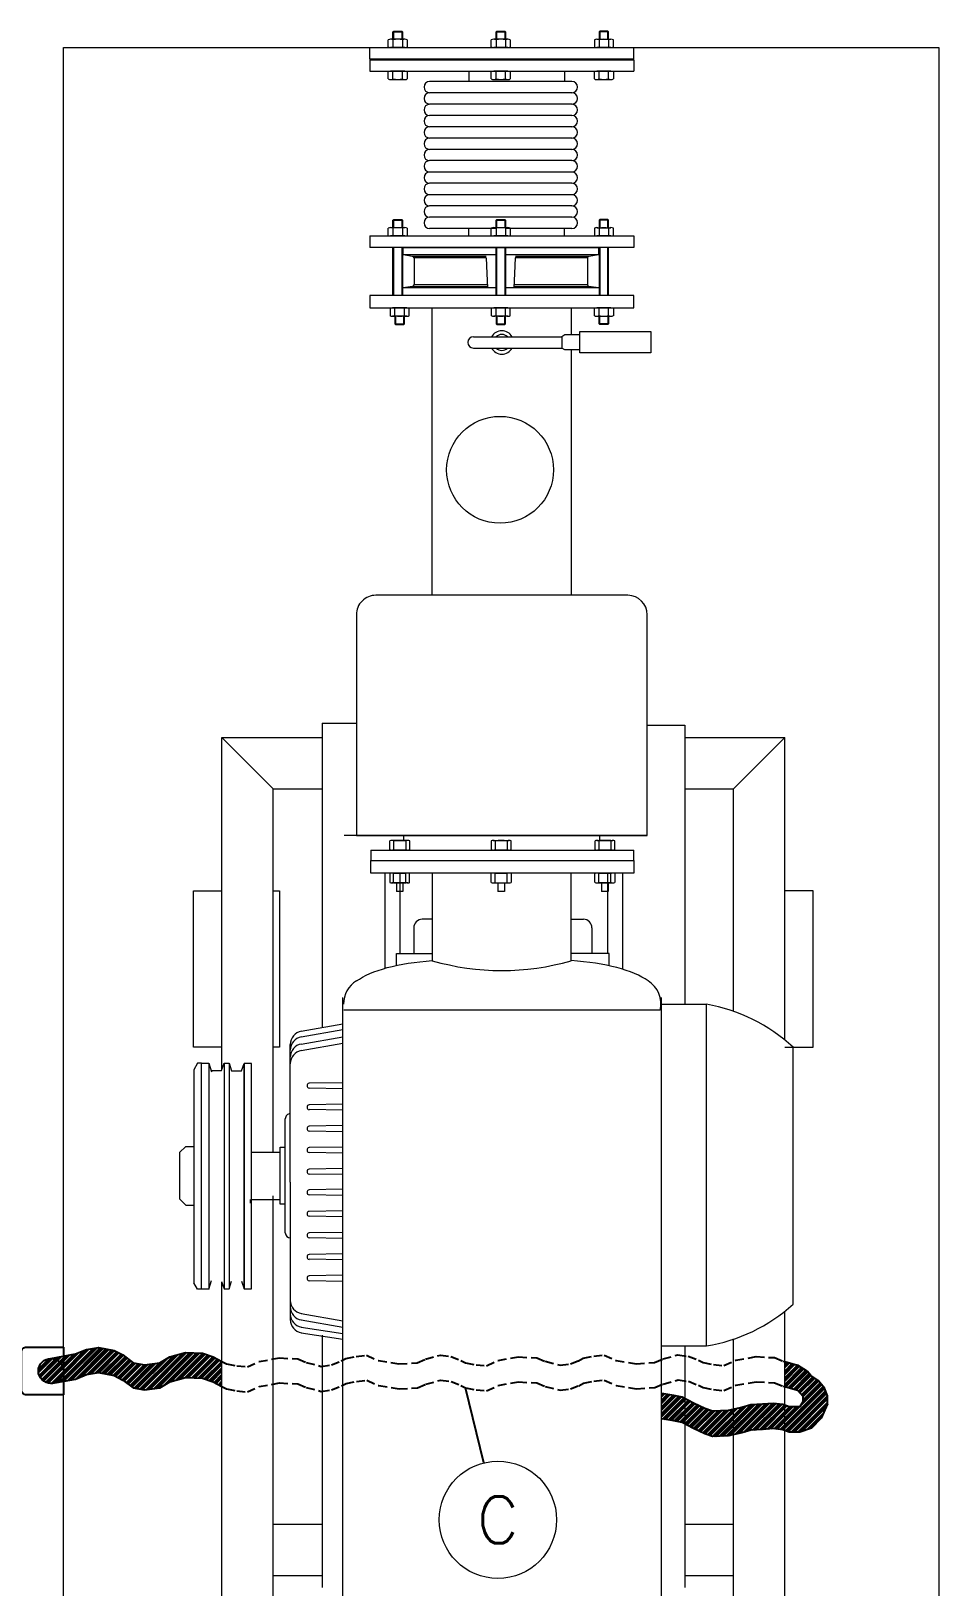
# Model space of a CAD drawing. Header units: millimetres. Extents: x 100 to 940, y 100 to 694.
# Drawn here: x 321.79 to 349.01, y 553.88 to 600.51 of the extents above; entities that cross this region are included whole.
import ezdxf
from ezdxf.enums import TextEntityAlignment as Align

# ---------------------------------------------------------------- set-up
doc = ezdxf.new("R2010")
doc.units = ezdxf.units.MM
doc.linetypes.add('DASHED', pattern=[0.75, 0.5, -0.25])
for name, color, linetype, lineweight in [('02', 2, 'Continuous', 9), ('Aço 1020', 6, 'Continuous', 9), ('M-EQUIP', 250, 'Continuous', 9), ('M-EQUIPAMENTOS', 1, 'Continuous', 9), ('SGC-Anotaçoes (Dados da Peça)', 5, 'Continuous', 0)]:
    doc.layers.add(name, color=color, linetype=linetype, lineweight=lineweight)
doc.styles.add('SGC_Anotaçoes_Dados_da_Peça', font='txt.shx')
pattern_1 = [(45, (-1208.10968, 297.56865), (-0.101027881, 0.101027881), []), (45, (-1208.076, 297.56865), (-0.101027881, 0.101027881), []), (45, (-1208.04232, 297.56865), (-0.101027881, 0.101027881), []), (45, (-1208.00865, 297.56865), (-0.101027881, 0.101027881), [])]

# ---------------------------------------------------------------- blocks, each defined once
blk = doc.blocks.new('SP52W')
at = {"layer": 'M-EQUIP', "color": 1}
for p, q in [((-136.2, -83.5), (-136.2, -942.5)), ((118.6, -88.8), (118.6, -942.5)), ((-136.2, -663.9), (-172, -663.9)), ((-172, -663.9), (-172, -936.9)), ((151.9, -674.4), (118.6, -669.3)), ((151.9, -678.9), (118.6, -673.8)), ((151.9, -684.7), (118.6, -678.8)), ((151.9, -689.8), (118.6, -683.9)), ((160.7, -794.9), (160.7, -684.9)), ((-241.3, -697.2), (-241.3, -902.7)), ((118.6, -715.5), (145.7, -716)), ((118.6, -720.4), (145.7, -720)), ((118.6, -732.7), (145.7, -733.2)), ((118.6, -737.6), (145.7, -737.1)), ((118.6, -749.9), (145.7, -750.3)), ((118.6, -754.7), (145.7, -754.3)), ((164.7, -754.3), (164.7, -845.5)), ((118.6, -767), (145.7, -767.5)), ((118.6, -771.9), (145.7, -771.4)), ((164.7, -777.1), (168.7, -777.1)), ((168.7, -777.1), (168.7, -822.7)), ((191.6, -780.9), (168.7, -780.9)), ((192.7, -780.9), (192.7, -777.9)), ((118.6, -784.2), (145.7, -784.6)), ((118.6, -789.1), (145.7, -788.6)), ((160.7, -794.9), (160.7, -904.9)), ((118.6, -800.8), (145.7, -801.3)), ((118.6, -805.7), (145.7, -805.2)), ((118.6, -818), (145.7, -818.4)), ((191.6, -818.9), (168.7, -818.9)), ((118.6, -822.9), (145.7, -822.4)), ((168.7, -822.7), (164.7, -822.7)), ((118.6, -835.1), (145.7, -835.6)), ((118.6, -840), (145.7, -839.6)), ((118.6, -852.3), (145.7, -852.8)), ((118.6, -857.2), (145.7, -856.7)), ((118.6, -869.4), (145.7, -869.9)), ((118.6, -874.3), (145.7, -873.9)), ((151.9, -900.1), (118.6, -905.9)), ((151.9, -905.2), (118.6, -911.1)), ((151.9, -911), (118.6, -916.9)), ((151.9, -915.5), (118.6, -921.4)), ((-135.1, -932.2), (118, -932.2)), ((-172, -936.9), (-135.6, -936.9)), ((-94.3, -967.7), (-94.3, -977.7)), ((75.7, -968), (75.7, -977.7)), ((-94.3, -977.7), (-63.9, -977.7)), ((-80.5, -998.1), (-80.5, -977.7)), ((-63.9, -971.9), (-63.9, -1041.8)), ((47.2, -1041.8), (47.2, -971.9)), ((75.7, -977.7), (47.2, -977.7)), ((62, -998.1), (62, -977.7)), ((-63.9, -1004.9), (-73.7, -1004.9)), ((47.2, -1004.9), (55.2, -1004.9)), ((-93.5, -1034.1), (-93.5, -1027.1)), ((-93.5, -1027.1), (-88.2, -1027.1)), ((-88.2, -1034.1), (-88.2, -1027.1)), ((-10.5, -1034.1), (-10.5, -1027.1)), ((-10.5, -1027.1), (-5.2, -1027.1)), ((-5.2, -1034.1), (-5.2, -1027.1)), ((70.6, -1034.1), (70.6, -1027.1)), ((70.6, -1027.1), (75.9, -1027.1)), ((75.9, -1034.1), (75.9, -1027.1)), ((-113.9, -1051.8), (-113.9, -1041.8)), ((-113.9, -1041.8), (47.2, -1041.8)), ((-98.8, -1041.5), (-98.8, -1034.4)), ((-98.8, -1041.5), (-98.8, -1034.4)), ((-84.5, -1034.1), (-97.3, -1034.1)), ((-84.5, -1034.1), (-97.3, -1034.1)), ((-95.7, -1034.1), (-86, -1034.1)), ((-95.7, -1034.4), (-95.7, -1041.5)), ((-95.7, -1034.4), (-95.7, -1041.5)), ((-86.2, -1041.8), (-95.5, -1041.8)), ((-95.5, -1041.8), (-86.2, -1041.8)), ((-95.5, -1041.8), (-86.2, -1041.8)), ((-86.2, -1041.8), (-95.5, -1041.8)), ((-86, -1034.4), (-86, -1041.5)), ((-86, -1034.4), (-86, -1041.5)), ((-82.9, -1034.4), (-82.9, -1041.5)), ((-82.9, -1034.4), (-82.9, -1041.5)), ((-15.8, -1041.5), (-15.8, -1034.4)), ((-15.8, -1041.5), (-15.8, -1034.4)), ((-1.5, -1034.1), (-14.3, -1034.1)), ((-1.5, -1034.1), (-14.3, -1034.1)), ((-12.7, -1034.4), (-12.7, -1041.5)), ((-12.7, -1034.4), (-12.7, -1041.5)), ((-3.2, -1041.8), (-12.5, -1041.8)), ((-12.5, -1041.8), (-3.3, -1041.8)), ((-12.5, -1041.8), (-3.3, -1041.8)), ((-3.2, -1041.8), (-12.5, -1041.8)), ((-3, -1034.4), (-3, -1041.5)), ((-3, -1034.4), (-3, -1041.5)), ((0.1, -1034.4), (0.1, -1041.5)), ((0.1, -1034.4), (0.1, -1041.5)), ((47.2, -1041.8), (96.2, -1041.8)), ((65.3, -1034.4), (65.3, -1041.5)), ((65.3, -1034.4), (65.3, -1041.5)), ((66.8, -1034.1), (79.6, -1034.1)), ((66.8, -1034.1), (79.6, -1034.1)), ((78.1, -1034.1), (68.3, -1034.1)), ((68.3, -1034.4), (68.3, -1041.5)), ((68.3, -1034.4), (68.3, -1041.5)), ((68.6, -1041.8), (77.8, -1041.8)), ((77.8, -1041.8), (68.6, -1041.8)), ((77.8, -1041.8), (68.6, -1041.8)), ((68.6, -1041.8), (77.8, -1041.8)), ((78.1, -1034.4), (78.1, -1041.5)), ((78.1, -1034.4), (78.1, -1041.5)), ((81.2, -1041.5), (81.2, -1034.4)), ((81.2, -1041.5), (81.2, -1034.4)), ((96.2, -1041.8), (96.2, -1046.8)), ((96.2, -1046.8), (96.2, -1051.8)), ((-98.8, -1060.6), (-98.8, -1067.6)), ((-98.8, -1060.6), (-98.8, -1067.6)), ((-84.5, -1068), (-97.3, -1068)), ((-84.5, -1068), (-97.3, -1068)), ((-95.7, -1067.6), (-95.7, -1060.6)), ((-95.7, -1067.6), (-95.7, -1060.6)), ((-95.7, -1068), (-86, -1068)), ((-86.2, -1060.2), (-95.5, -1060.2)), ((-95.5, -1060.2), (-86.2, -1060.2)), ((-95.5, -1060.2), (-86.2, -1060.2)), ((-86.2, -1060.2), (-95.5, -1060.2)), ((-86, -1067.6), (-86, -1060.6)), ((-86, -1067.6), (-86, -1060.6)), ((-82.9, -1067.6), (-82.9, -1060.6)), ((-82.9, -1067.6), (-82.9, -1060.6)), ((-15.8, -1060.6), (-15.8, -1067.6)), ((-15.8, -1060.6), (-15.8, -1067.6)), ((-1.5, -1068), (-14.3, -1068)), ((-1.5, -1068), (-14.3, -1068)), ((-12.7, -1067.6), (-12.7, -1060.6)), ((-12.7, -1067.6), (-12.7, -1060.6)), ((-3.2, -1060.2), (-12.5, -1060.2)), ((-12.5, -1060.2), (-3.3, -1060.2)), ((-12.5, -1060.2), (-3.3, -1060.2)), ((-3.2, -1060.2), (-12.5, -1060.2)), ((-3, -1067.6), (-3, -1060.6)), ((-3, -1067.6), (-3, -1060.6)), ((0.1, -1067.6), (0.1, -1060.6)), ((0.1, -1067.6), (0.1, -1060.6)), ((65.3, -1067.6), (65.3, -1060.6)), ((65.3, -1067.6), (65.3, -1060.6)), ((66.8, -1068), (79.6, -1068)), ((66.8, -1068), (79.6, -1068)), ((68.3, -1067.6), (68.3, -1060.6)), ((68.3, -1067.6), (68.3, -1060.6)), ((78.1, -1068), (68.3, -1068)), ((68.6, -1060.2), (77.8, -1060.2)), ((77.8, -1060.2), (68.6, -1060.2)), ((77.8, -1060.2), (68.6, -1060.2)), ((68.6, -1060.2), (77.8, -1060.2)), ((78.1, -1067.6), (78.1, -1060.6)), ((78.1, -1067.6), (78.1, -1060.6)), ((81.2, -1060.6), (81.2, -1067.6)), ((81.2, -1060.6), (81.2, -1067.6)), ((47.2, -1263.9), (47.2, -1493.6)), ((-64.5, -1629.3), (49.3, -1629.3)), ((-64.5, -1638.4), (49.3, -1638.4)), ((-64.5, -1647.4), (49.3, -1647.4)), ((-64.5, -1656.4), (49.3, -1656.4)), ((-64.5, -1665.5), (49.3, -1665.5)), ((-97.6, -1682.3), (-97.6, -1676.6)), ((-97.6, -1682.3), (-97.6, -1676.6)), ((-84.3, -1676.1), (-95.7, -1676.1)), ((-84.3, -1676.1), (-95.7, -1676.1)), ((-93.8, -1676.6), (-93.8, -1682.3)), ((-93.8, -1676.6), (-93.8, -1682.3)), ((-86.2, -1676.6), (-86.2, -1682.3)), ((-86.2, -1676.6), (-86.2, -1682.3)), ((-82.4, -1676.6), (-82.4, -1682.3)), ((-82.4, -1676.6), (-82.4, -1682.3)), ((-64.5, -1674.6), (49.3, -1674.6)), ((-58.5, -1682.7), (-58.5, -1674.6)), ((-15.2, -1682.3), (-15.2, -1676.6)), ((-15.2, -1682.3), (-15.2, -1676.6)), ((-1.9, -1676.1), (-13.3, -1676.1)), ((-1.9, -1676.1), (-13.3, -1676.1)), ((-11.4, -1676.6), (-11.4, -1682.3)), ((-11.4, -1676.6), (-11.4, -1682.3)), ((-3.8, -1676.6), (-3.8, -1682.3)), ((-3.8, -1676.6), (-3.8, -1682.3)), ((0, -1676.6), (0, -1682.3)), ((0, -1676.6), (0, -1682.3)), ((17.9, -1682.7), (17.9, -1674.6)), ((67.2, -1682.3), (67.2, -1676.6)), ((67.2, -1682.3), (67.2, -1676.6)), ((80.5, -1676.1), (69.1, -1676.1)), ((80.5, -1676.1), (69.1, -1676.1)), ((71, -1676.6), (71, -1682.3)), ((71, -1676.6), (71, -1682.3)), ((78.6, -1676.6), (78.6, -1682.3)), ((78.6, -1676.6), (78.6, -1682.3)), ((82.4, -1676.6), (82.4, -1682.3)), ((82.4, -1676.6), (82.4, -1682.3)), ((97.2, -1682.7), (-114, -1682.7)), ((-114, -1691.9), (-114, -1682.7)), ((-84.3, -1682.7), (-95.7, -1682.7)), ((-95.7, -1682.7), (-84.3, -1682.7)), ((-95.7, -1682.7), (-84.3, -1682.7)), ((-84.3, -1682.7), (-95.7, -1682.7)), ((-1.9, -1682.7), (-13.3, -1682.7)), ((-13.3, -1682.7), (-1.9, -1682.7)), ((-13.3, -1682.7), (-1.9, -1682.7)), ((-1.9, -1682.7), (-13.3, -1682.7)), ((80.5, -1682.7), (69.1, -1682.7)), ((69.1, -1682.7), (80.5, -1682.7)), ((69.1, -1682.7), (80.5, -1682.7)), ((80.5, -1682.7), (69.1, -1682.7)), ((97.2, -1691.9), (97.2, -1682.7)), ((97.2, -1691.9), (-114, -1691.9)), ((-97.6, -1702.2), (-97.6, -1707.9)), ((-97.6, -1702.2), (-97.6, -1707.9)), ((-84.3, -1701.7), (-95.7, -1701.7)), ((-95.7, -1701.7), (-84.3, -1701.7)), ((-95.7, -1701.7), (-84.3, -1701.7)), ((-84.3, -1701.7), (-95.7, -1701.7)), ((-93.8, -1707.9), (-93.8, -1702.2)), ((-93.8, -1707.9), (-93.8, -1702.2)), ((-86.2, -1707.9), (-86.2, -1702.2)), ((-86.2, -1707.9), (-86.2, -1702.2)), ((-82.4, -1707.9), (-82.4, -1702.2)), ((-82.4, -1707.9), (-82.4, -1702.2)), ((-15.2, -1707.9), (-15.2, -1702.2)), ((-15.2, -1707.9), (-15.2, -1702.2)), ((-13.3, -1701.7), (-1.9, -1701.7)), ((-1.9, -1701.7), (-13.3, -1701.7)), ((-1.9, -1701.7), (-13.3, -1701.7)), ((-13.3, -1701.7), (-1.9, -1701.7)), ((-11.4, -1707.9), (-11.4, -1702.2)), ((-11.4, -1707.9), (-11.4, -1702.2)), ((-3.8, -1707.9), (-3.8, -1702.2)), ((-3.8, -1707.9), (-3.8, -1702.2)), ((0, -1702.2), (0, -1707.9)), ((0, -1702.2), (0, -1707.9)), ((67.2, -1707.9), (67.2, -1702.2)), ((67.2, -1707.9), (67.2, -1702.2)), ((69.1, -1701.7), (80.5, -1701.7)), ((80.5, -1701.7), (69.1, -1701.7)), ((80.5, -1701.7), (69.1, -1701.7)), ((69.1, -1701.7), (80.5, -1701.7)), ((71, -1707.9), (71, -1702.2)), ((71, -1707.9), (71, -1702.2)), ((78.6, -1707.9), (78.6, -1702.2)), ((78.6, -1707.9), (78.6, -1702.2)), ((82.4, -1702.2), (82.4, -1707.9)), ((82.4, -1702.2), (82.4, -1707.9)), ((-84.3, -1708.3), (-95.7, -1708.3)), ((-84.3, -1708.3), (-95.7, -1708.3)), ((-93.8, -1708.3), (-93.8, -1714.3)), ((-93.8, -1708.3), (-93.8, -1714.3)), ((-93.8, -1714.3), (-93.2, -1714.9)), ((-93.8, -1714.3), (-93.2, -1714.9)), ((-93.8, -1714.3), (-86.2, -1714.3)), ((-93.8, -1714.3), (-86.2, -1714.3)), ((-93.2, -1708.3), (-93.2, -1714.9)), ((-93.2, -1708.3), (-93.2, -1714.9)), ((-93.2, -1714.9), (-86.8, -1714.9)), ((-93.2, -1714.9), (-86.8, -1714.9)), ((-86.8, -1714.9), (-86.8, -1708.3)), ((-86.8, -1714.9), (-86.8, -1708.3)), ((-86.8, -1714.9), (-86.2, -1714.3)), ((-86.8, -1714.9), (-86.2, -1714.3)), ((-86.2, -1714.3), (-86.2, -1708.3)), ((-86.2, -1714.3), (-86.2, -1708.3)), ((-13.3, -1708.3), (-1.9, -1708.3)), ((-13.3, -1708.3), (-1.9, -1708.3)), ((-11.4, -1714.3), (-11.4, -1708.3)), ((-11.4, -1714.3), (-11.4, -1708.3)), ((-10.8, -1714.9), (-11.4, -1714.3)), ((-10.8, -1714.9), (-11.4, -1714.3)), ((-3.8, -1714.3), (-11.4, -1714.3)), ((-3.8, -1714.3), (-11.4, -1714.3)), ((-10.8, -1714.9), (-10.8, -1708.3)), ((-10.8, -1714.9), (-10.8, -1708.3)), ((-4.4, -1714.9), (-10.8, -1714.9)), ((-4.4, -1714.9), (-10.8, -1714.9)), ((-4.4, -1708.3), (-4.4, -1714.9)), ((-4.4, -1708.3), (-4.4, -1714.9)), ((-3.8, -1714.3), (-4.4, -1714.9)), ((-3.8, -1714.3), (-4.4, -1714.9)), ((-3.8, -1708.3), (-3.8, -1714.3)), ((-3.8, -1708.3), (-3.8, -1714.3)), ((69.1, -1708.3), (80.5, -1708.3)), ((69.1, -1708.3), (80.5, -1708.3)), ((71, -1714.3), (71, -1708.3)), ((71, -1714.3), (71, -1708.3)), ((71.6, -1714.9), (71, -1714.3)), ((71.6, -1714.9), (71, -1714.3)), ((78.6, -1714.3), (71, -1714.3)), ((78.6, -1714.3), (71, -1714.3)), ((71.6, -1714.9), (71.6, -1708.3)), ((71.6, -1714.9), (71.6, -1708.3)), ((78, -1714.9), (71.6, -1714.9)), ((78, -1714.9), (71.6, -1714.9)), ((78, -1708.3), (78, -1714.9)), ((78, -1708.3), (78, -1714.9)), ((78.6, -1714.3), (78, -1714.9)), ((78.6, -1714.3), (78, -1714.9)), ((78.6, -1708.3), (78.6, -1714.3)), ((78.6, -1708.3), (78.6, -1714.3))]:
    blk.add_line(p, q, dxfattribs=at)
at = {"layer": 'M-EQUIP', "color": 1, "linetype": 'Continuous'}
for p, q in [((-234.7, -226.6), (-234.7, -691.5)), ((-193.7, -226.6), (-193.7, -669.6)), ((215.4, -262.6), (215.4, -714.7)), ((174.4, -280.1), (174.4, -783.8)), ((-154.8, -663.9), (-154.8, -470.7)), ((135.2, -672.5), (135.2, -470.7)), ((-193.7, -480.2), (-154.8, -480.2)), ((135.2, -480.2), (174.4, -480.2)), ((-193.7, -521.2), (-154.8, -521.2)), ((135.2, -521.2), (174.4, -521.2)), ((197.7, -709.6), (191.6, -709.6)), ((191.6, -709.6), (191.6, -889.6)), ((197.7, -709.6), (197.7, -889.6)), ((197.7, -889.6), (197.7, -709.6)), ((199.7, -715.6), (197.7, -709.6)), ((209.7, -709.6), (207.8, -715.8)), ((209.7, -889.9), (209.7, -709.6)), ((213.6, -709.6), (209.7, -709.6)), ((213.6, -889.9), (213.6, -709.6)), ((215.6, -715.4), (213.6, -709.6)), ((225.8, -709.2), (223.7, -716.1)), ((231.8, -709.2), (234.9, -709.2)), ((234.9, -709.2), (237.9, -714.4)), ((237.9, -884.7), (237.9, -714.4)), ((191.6, -769.1), (191.6, -831.6)), ((244.3, -776.5), (237.9, -776.5)), ((249.3, -781.5), (244.3, -776.5)), ((249.3, -818.4), (249.3, -781.5)), ((174.4, -818.9), (174.4, -1109.2)), ((244.3, -823.4), (249.3, -818.4)), ((244.3, -823.4), (237.9, -823.4)), ((191.6, -889.6), (197.7, -889.6)), ((199.7, -883.7), (197.7, -889.6)), ((207.8, -883.7), (199.7, -883.7)), ((209.7, -889.9), (207.8, -883.7)), ((213.6, -889.9), (209.7, -889.9)), ((215.6, -884), (213.6, -889.9)), ((215.4, -884.7), (215.4, -1150.2)), ((223.7, -884), (215.6, -884)), ((225.8, -889.9), (223.7, -883.1)), ((231.8, -889.9), (234.9, -889.9)), ((234.9, -889.9), (237.9, -884.7)), ((-234.7, -908.4), (-234.7, -1150.2)), ((135.2, -1161.8), (135.2, -918.4)), ((-193.7, -931.3), (-193.7, -1109.2)), ((-154.8, -1160), (-154.8, -936.9)), ((-104.8, -1041.8), (-104.8, -965)), ((85.2, -1041.8), (85.2, -965.7)), ((-92.8, -1041.8), (-92.8, -977.7)), ((73.2, -1041.8), (73.2, -977.7)), ((-193.7, -1109.2), (-234.7, -1150.2)), ((-154.8, -1109.2), (-193.7, -1109.2)), ((174.4, -1109.2), (135.2, -1109.2)), ((174.4, -1109.2), (215.4, -1150.2)), ((-154.8, -1150.2), (-234.7, -1150.2)), ((215.4, -1150.2), (135.2, -1150.2)), ((-124.7, -1160), (-154.8, -1160)), ((135.2, -1161.8), (107.9, -1161.8)), ((-63.9, -1460), (-63.9, -1263.9)), ((-63.9, -1493.6), (-63.9, -1472)), ((-93.8, -1521), (-93.8, -1541.9)), ((-93.2, -1521), (-93.2, -1541.9)), ((-86.8, -1541.9), (-86.8, -1521)), ((-86.2, -1541.9), (-86.2, -1521)), ((-76.9, -1533.5), (-76.9, -1521)), ((-18.8, -1521), (-19.3, -1533.6)), ((-11.4, -1541.9), (-11.4, -1521)), ((-10.8, -1541.9), (-10.8, -1521)), ((-4.4, -1521), (-4.4, -1541.9)), ((-3.8, -1521), (-3.8, -1541.9)), ((4.1, -1533.6), (3.6, -1521)), ((61.8, -1533.5), (61.8, -1521)), ((71, -1541.9), (71, -1521)), ((71.6, -1541.9), (71.6, -1521)), ((78, -1521), (78, -1541.9)), ((78.6, -1521), (78.6, -1541.9)), ((-114, -1541.9), (97.2, -1541.9)), ((-114, -1551.1), (-114, -1541.9)), ((-85.6, -1535.9), (-78, -1534.7)), ((-85.6, -1535.9), (-11.4, -1535.9)), ((-78, -1534.7), (-19.3, -1534.7)), ((-76.9, -1533.5), (-19.2, -1533.5)), ((-3.8, -1535.9), (70.4, -1535.9)), ((4.1, -1533.5), (61.8, -1533.5)), ((4.1, -1534.7), (62.9, -1534.7)), ((62.9, -1534.7), (70.4, -1535.9)), ((97.2, -1551.1), (97.2, -1541.9)), ((97.2, -1551.1), (-114, -1551.1)), ((-97.6, -1551.6), (-97.6, -1557.3)), ((-97.6, -1551.6), (-97.6, -1557.3)), ((-84.3, -1551.1), (-95.7, -1551.1)), ((-95.7, -1551.1), (-84.3, -1551.1)), ((-95.7, -1551.1), (-84.3, -1551.1)), ((-84.3, -1551.1), (-95.7, -1551.1)), ((-93.8, -1557.3), (-93.8, -1551.6)), ((-93.8, -1557.3), (-93.8, -1551.6)), ((-86.2, -1557.3), (-86.2, -1551.6)), ((-86.2, -1557.3), (-86.2, -1551.6)), ((-82.4, -1557.3), (-82.4, -1551.6)), ((-82.4, -1557.3), (-82.4, -1551.6)), ((-58.5, -1551.1), (-58.5, -1557.1)), ((17.3, -1551.1), (-57.9, -1551.1)), ((-15.2, -1557.3), (-15.2, -1551.6)), ((-15.2, -1557.3), (-15.2, -1551.6)), ((-13.3, -1551.1), (-1.9, -1551.1)), ((-1.9, -1551.1), (-13.3, -1551.1)), ((-1.9, -1551.1), (-13.3, -1551.1)), ((-13.3, -1551.1), (-1.9, -1551.1)), ((-11.4, -1557.3), (-11.4, -1551.6)), ((-11.4, -1557.3), (-11.4, -1551.6)), ((-3.8, -1557.3), (-3.8, -1551.6)), ((-3.8, -1557.3), (-3.8, -1551.6)), ((0, -1551.6), (0, -1557.3)), ((0, -1551.6), (0, -1557.3)), ((17.9, -1551.1), (17.9, -1557.1)), ((67.2, -1557.3), (67.2, -1551.6)), ((67.2, -1557.3), (67.2, -1551.6)), ((69.1, -1551.1), (80.5, -1551.1)), ((80.5, -1551.1), (69.1, -1551.1)), ((80.5, -1551.1), (69.1, -1551.1)), ((69.1, -1551.1), (80.5, -1551.1)), ((71, -1557.3), (71, -1551.6)), ((71, -1557.3), (71, -1551.6)), ((78.6, -1557.3), (78.6, -1551.6)), ((78.6, -1557.3), (78.6, -1551.6)), ((82.4, -1551.6), (82.4, -1557.3)), ((82.4, -1551.6), (82.4, -1557.3)), ((-84.3, -1557.7), (-95.7, -1557.7)), ((-84.3, -1557.7), (-95.7, -1557.7)), ((-93.8, -1557.7), (-93.8, -1563.7)), ((-93.8, -1557.7), (-93.8, -1563.7)), ((-93.8, -1563.7), (-93.2, -1564.3)), ((-93.8, -1563.7), (-93.2, -1564.3)), ((-93.8, -1563.7), (-86.2, -1563.7)), ((-93.8, -1563.7), (-86.2, -1563.7)), ((-93.2, -1557.7), (-93.2, -1564.3)), ((-93.2, -1557.7), (-93.2, -1564.3)), ((-93.2, -1564.3), (-86.8, -1564.3)), ((-93.2, -1564.3), (-86.8, -1564.3)), ((-86.8, -1564.3), (-86.8, -1557.7)), ((-86.8, -1564.3), (-86.8, -1557.7)), ((-86.8, -1564.3), (-86.2, -1563.7)), ((-86.8, -1564.3), (-86.2, -1563.7)), ((-86.2, -1563.7), (-86.2, -1557.7)), ((-86.2, -1563.7), (-86.2, -1557.7)), ((-64.5, -1557.1), (-11.4, -1557.1)), ((-13.3, -1557.7), (-1.9, -1557.7)), ((-13.3, -1557.7), (-1.9, -1557.7)), ((-3.8, -1557.1), (49.3, -1557.1)), ((69.1, -1557.7), (80.5, -1557.7)), ((69.1, -1557.7), (80.5, -1557.7)), ((71, -1563.7), (71, -1557.7)), ((71, -1563.7), (71, -1557.7)), ((71.6, -1564.3), (71, -1563.7)), ((71.6, -1564.3), (71, -1563.7)), ((78.6, -1563.7), (71, -1563.7)), ((78.6, -1563.7), (71, -1563.7)), ((71.6, -1564.3), (71.6, -1557.7)), ((71.6, -1564.3), (71.6, -1557.7)), ((78, -1564.3), (71.6, -1564.3)), ((78, -1564.3), (71.6, -1564.3)), ((78, -1557.7), (78, -1564.3)), ((78, -1557.7), (78, -1564.3)), ((78.6, -1563.7), (78, -1564.3)), ((78.6, -1563.7), (78, -1564.3)), ((78.6, -1557.7), (78.6, -1563.7)), ((78.6, -1557.7), (78.6, -1563.7))]:
    blk.add_line(p, q, dxfattribs=at)
at = {"layer": 'M-EQUIP', "color": 1, "ltscale": 500}
for p, q in [((96.2, -1051.8), (-113.9, -1051.8)), ((96.2, -1051.8), (-113.9, -1051.8)), ((-113.9, -1051.8), (-113.9, -1060.2)), ((96.2, -1056.8), (96.2, -1051.8)), ((96.2, -1060.2), (96.2, -1056.8)), ((96.2, -1060.2), (-113.9, -1060.2)), ((-86.6, -1071.3), (-86.6, -1067.7)), ((69.9, -1068), (69.9, -1071.9)), ((107.9, -1071.9), (-124.7, -1071.9)), ((-124.7, -1071.9), (-124.7, -1248.3)), ((-124.7, -1071.9), (117.7, -1071.9)), ((107.9, -1248.3), (107.9, -1071.9)), ((-109.1, -1263.9), (92.3, -1263.9))]:
    blk.add_line(p, q, dxfattribs=at)
at = {"layer": 'M-EQUIP', "color": 1, "linetype": 'Continuous', "ltscale": 0.025}
for p, q in [((-70.8, -1457.6), (-70.8, -1471)), ((-70.8, -1460), (-58.9, -1460)), ((-58.9, -1460), (-56.5, -1461.5)), ((-56.5, -1470.4), (-56.5, -1461.5)), ((14.3, -1461.5), (-56.5, -1461.5)), ((-70.8, -1472), (-58.9, -1472)), ((-58.9, -1472), (-56.5, -1470.4)), ((14.3, -1470.4), (-56.5, -1470.4)), ((-97.6, -1493.1), (-97.6, -1487.4)), ((-97.6, -1493.1), (-97.6, -1487.4)), ((-84.3, -1487), (-95.7, -1487)), ((-84.3, -1487), (-95.7, -1487)), ((-93.8, -1481), (-93.2, -1480.4)), ((-93.8, -1481), (-93.2, -1480.4)), ((-93.8, -1487), (-93.8, -1481)), ((-93.8, -1487), (-93.8, -1481)), ((-93.8, -1481), (-86.2, -1481)), ((-93.8, -1481), (-86.2, -1481)), ((-93.8, -1487.4), (-93.8, -1493.1)), ((-93.8, -1487.4), (-93.8, -1493.1)), ((-93.2, -1487), (-93.2, -1480.4)), ((-93.2, -1487), (-93.2, -1480.4)), ((-93.2, -1480.4), (-86.8, -1480.4)), ((-93.2, -1480.4), (-86.8, -1480.4)), ((-86.8, -1480.4), (-86.2, -1481)), ((-86.8, -1480.4), (-86.2, -1481)), ((-86.8, -1480.4), (-86.8, -1487)), ((-86.8, -1480.4), (-86.8, -1487)), ((-86.2, -1481), (-86.2, -1487)), ((-86.2, -1481), (-86.2, -1487)), ((-86.2, -1487.4), (-86.2, -1493.1)), ((-86.2, -1487.4), (-86.2, -1493.1)), ((-82.4, -1487.4), (-82.4, -1493.1)), ((-82.4, -1487.4), (-82.4, -1493.1)), ((-15.2, -1487.4), (-15.2, -1493.1)), ((-15.2, -1487.4), (-15.2, -1493.1)), ((-13.3, -1487), (-1.9, -1487)), ((-13.3, -1487), (-1.9, -1487)), ((-10.8, -1480.4), (-11.4, -1481)), ((-10.8, -1480.4), (-11.4, -1481)), ((-11.4, -1481), (-11.4, -1487)), ((-11.4, -1481), (-11.4, -1487)), ((-3.8, -1481), (-11.4, -1481)), ((-3.8, -1481), (-11.4, -1481)), ((-11.4, -1487.4), (-11.4, -1493.1)), ((-11.4, -1487.4), (-11.4, -1493.1)), ((-10.8, -1480.4), (-10.8, -1487)), ((-10.8, -1480.4), (-10.8, -1487)), ((-4.4, -1480.4), (-10.8, -1480.4)), ((-4.4, -1480.4), (-10.8, -1480.4)), ((-3.8, -1481), (-4.4, -1480.4)), ((-4.4, -1487), (-4.4, -1480.4)), ((-3.8, -1481), (-4.4, -1480.4)), ((-4.4, -1487), (-4.4, -1480.4)), ((-3.8, -1487), (-3.8, -1481)), ((-3.8, -1487), (-3.8, -1481)), ((-3.8, -1487.4), (-3.8, -1493.1)), ((-3.8, -1487.4), (-3.8, -1493.1)), ((0, -1493.1), (0, -1487.4)), ((0, -1493.1), (0, -1487.4)), ((65.6, -1487.4), (65.6, -1493.1)), ((65.6, -1487.4), (65.6, -1493.1)), ((67.5, -1487), (79, -1487)), ((67.5, -1487), (79, -1487)), ((70, -1480.4), (69.4, -1481)), ((70, -1480.4), (69.4, -1481)), ((69.4, -1481), (69.4, -1487)), ((69.4, -1481), (69.4, -1487)), ((77.1, -1481), (69.4, -1481)), ((77.1, -1481), (69.4, -1481)), ((69.4, -1487.4), (69.4, -1493.1)), ((69.4, -1487.4), (69.4, -1493.1)), ((70, -1480.4), (70, -1487)), ((70, -1480.4), (70, -1487)), ((76.5, -1480.4), (70, -1480.4)), ((76.5, -1480.4), (70, -1480.4)), ((77.1, -1481), (76.5, -1480.4)), ((77.1, -1481), (76.5, -1480.4)), ((76.5, -1487), (76.5, -1480.4)), ((76.5, -1487), (76.5, -1480.4)), ((77.1, -1487), (77.1, -1481)), ((77.1, -1487), (77.1, -1481)), ((77.1, -1487.4), (77.1, -1493.1)), ((77.1, -1487.4), (77.1, -1493.1)), ((80.9, -1493.1), (80.9, -1487.4)), ((80.9, -1493.1), (80.9, -1487.4)), ((47.2, -1493.6), (-113.9, -1493.6)), ((-113.9, -1493.6), (-113.9, -1500.6)), ((-113.9, -1500.6), (-113.9, -1503.6)), ((-113.9, -1503.6), (47.2, -1503.6)), ((-84.3, -1493.6), (-95.7, -1493.6)), ((-95.7, -1493.6), (-84.3, -1493.6)), ((-95.7, -1493.6), (-84.3, -1493.6)), ((-84.3, -1493.6), (-95.7, -1493.6)), ((-93.8, -1503.6), (-93.8, -1521)), ((-93.2, -1503.6), (-93.2, -1521)), ((-86.8, -1521), (-86.8, -1503.6)), ((-86.2, -1521), (-86.2, -1503.6)), ((-13.3, -1493.6), (-1.9, -1493.6)), ((-1.9, -1493.6), (-13.3, -1493.6)), ((-1.9, -1493.6), (-13.3, -1493.6)), ((-13.3, -1493.6), (-1.9, -1493.6)), ((-11.4, -1521), (-11.4, -1503.6)), ((-10.8, -1521), (-10.8, -1503.6)), ((-4.4, -1503.6), (-4.4, -1521)), ((-3.8, -1503.6), (-3.8, -1521)), ((97.2, -1493.6), (47.2, -1493.6)), ((47.2, -1503.6), (97.2, -1503.6)), ((67.5, -1493.6), (79, -1493.6)), ((78.9, -1493.6), (67.5, -1493.6)), ((78.9, -1493.6), (67.5, -1493.6)), ((67.5, -1493.6), (79, -1493.6)), ((71, -1521), (71, -1503.6)), ((71.6, -1521), (71.6, -1503.6)), ((78, -1503.6), (78, -1521)), ((78.6, -1503.6), (78.6, -1521)), ((97.2, -1503.6), (97.2, -1493.6)), ((-85.6, -1509.6), (-78, -1510.7)), ((-85.6, -1509.6), (-11.4, -1509.6)), ((-18.3, -1510.7), (-78, -1510.7)), ((-76.9, -1521), (-76.9, -1512)), ((-76.9, -1512), (-18.4, -1512)), ((-18.3, -1509.6), (-18.8, -1521)), ((-3.8, -1509.6), (70.4, -1509.6)), ((3.6, -1521), (3.1, -1509.6)), ((62.9, -1510.7), (3.2, -1510.7)), ((3.2, -1512), (61.8, -1512)), ((61.8, -1521), (61.8, -1512)), ((62.9, -1510.7), (70.4, -1509.6))]:
    blk.add_line(p, q, dxfattribs=at)
at = {"layer": 'M-EQUIP', "color": 1, "linetype": 'Continuous', "ltscale": 0.03}
for p, q in [((-64.5, -1566.1), (49.3, -1566.1)), ((-11.4, -1563.7), (-11.4, -1557.7)), ((-11.4, -1563.7), (-11.4, -1557.7)), ((-10.8, -1564.3), (-11.4, -1563.7)), ((-10.8, -1564.3), (-11.4, -1563.7)), ((-3.8, -1563.7), (-11.4, -1563.7)), ((-3.8, -1563.7), (-11.4, -1563.7)), ((-10.8, -1564.3), (-10.8, -1557.7)), ((-10.8, -1564.3), (-10.8, -1557.7)), ((-4.4, -1564.3), (-10.8, -1564.3)), ((-4.4, -1564.3), (-10.8, -1564.3)), ((-4.4, -1557.7), (-4.4, -1564.3)), ((-4.4, -1557.7), (-4.4, -1564.3)), ((-3.8, -1563.7), (-4.4, -1564.3)), ((-3.8, -1563.7), (-4.4, -1564.3)), ((-3.8, -1557.7), (-3.8, -1563.7)), ((-3.8, -1557.7), (-3.8, -1563.7)), ((-64.5, -1575.1), (49.3, -1575.1)), ((-64.5, -1584.1), (49.3, -1584.1)), ((-64.5, -1593.2), (49.3, -1593.2)), ((-64.5, -1602.2), (49.3, -1602.2)), ((-64.5, -1611.3), (49.3, -1611.3)), ((-64.5, -1620.3), (49.3, -1620.3))]:
    blk.add_line(p, q, dxfattribs=at)
at = {"layer": 'M-EQUIP', "color": 1, "linetype": 'Continuous'}
blk.add_lwpolyline([(225.8, -889.9), (225.8, -709.2), (231.8, -709.2), (231.8, -889.9)], close=True, dxfattribs=at)
for points in [[(-234.7, -902.7), (-257.3, -902.7), (-257.3, -1027.7), (-234.7, -1027.7)], [(174.4, -1027.7), (169.4, -1027.7), (169.4, -902.7), (174.4, -902.7)], [(215.4, -902.7), (238, -902.7), (238, -1027.7), (215.4, -1027.7)], [(70.4, -1535.9), (70.4, -1541.9), (-85.6, -1541.9), (-85.6, -1535.9)]]:
    blk.add_lwpolyline(points, dxfattribs=at)
at = {"layer": 'M-EQUIP', "color": 1, "linetype": 'Continuous', "ltscale": 0.025}
blk.add_lwpolyline([(-70.8, -1471), (-70.8, -1474.8), (-127.6, -1474.8), (-127.6, -1457.6), (-70.8, -1457.6)], dxfattribs=at)
at = {"layer": 'M-EQUIP', "color": 1}
blk.add_circle((-7, -1364.2), 42.7, dxfattribs=at)
for centre, radius, start, end in [((-150.4, -797.7), 135.5, 99.1526, 132.1106), ((150, -684.9), 10.7, 0, 80), ((150, -689.4), 10.7, 0, 80), ((150, -695.2), 10.7, 0, 80), ((150, -700.3), 10.7, 0, 80), ((145.3, -718), 2.02, 281.3649, 78.6351), ((145.3, -735.1), 2.02, 281.3649, 78.6351), ((145.3, -752.3), 2.02, 281.3649, 78.6351), ((160.7, -754.3), 4, 0, 90), ((145.3, -769.5), 2.02, 281.3649, 78.6351), ((145.3, -786.6), 2.02, 281.3649, 78.6351), ((145.3, -803.3), 2.02, 281.3649, 78.6351), ((145.3, -820.4), 2.02, 281.3649, 78.6351), ((145.3, -837.6), 2.02, 281.3649, 78.6351), ((160.7, -845.5), 4, 270, 0), ((145.3, -854.7), 2.02, 281.3649, 78.6351), ((145.3, -871.9), 2.02, 281.3649, 78.6351), ((150, -889.5), 10.7, 280, 0), ((150, -894.7), 10.7, 280, 0), ((-148.4, -802), 137, 227.3132, 260.0871), ((150, -900.4), 10.7, 280, 0), ((150, -904.9), 10.7, 280, 0), ((-8.3, -1165.6), 201.6, 74.0015, 105.9985), ((-73.7, -998.1), 6.8, 180, 270), ((55.2, -998.1), 6.8, 270, 0), ((-97.3, -1037.4), 3.37, 62.7204, 117.2796), ((-97.3, -1037.4), 3.37, 62.7204, 117.2796), ((-97.3, -1038.5), 3.37, 242.7204, 297.2796), ((-97.3, -1038.5), 3.37, 242.7204, 297.2796), ((-90.9, -1065.8), 31.8, 81.1887, 98.8113), ((-90.9, -1065.8), 31.8, 81.1887, 98.8113), ((-90.9, -1010.1), 31.8, 261.1887, 278.8113), ((-90.9, -1010.1), 31.8, 261.1887, 278.8113), ((-84.5, -1037.4), 3.37, 62.7204, 117.2796), ((-84.5, -1037.4), 3.37, 62.7204, 117.2796), ((-84.5, -1038.5), 3.37, 242.7204, 297.2796), ((-84.5, -1038.5), 3.37, 242.7204, 297.2796), ((-14.3, -1037.4), 3.37, 62.7204, 117.2796), ((-14.3, -1037.4), 3.37, 62.7204, 117.2796), ((-14.3, -1038.5), 3.37, 242.7204, 297.2796), ((-14.3, -1038.5), 3.37, 242.7204, 297.2796), ((-7.9, -1065.8), 31.8, 81.1887, 98.8113), ((-7.9, -1065.8), 31.8, 81.1887, 98.8113), ((-7.9, -1010.1), 31.8, 261.1887, 278.8113), ((-7.9, -1010.1), 31.8, 261.1887, 278.8113), ((-1.5, -1037.4), 3.37, 62.7204, 117.2796), ((-1.5, -1037.4), 3.37, 62.7204, 117.2796), ((-1.5, -1038.5), 3.37, 242.7204, 297.2796), ((-1.5, -1038.5), 3.37, 242.7204, 297.2796), ((66.8, -1037.4), 3.37, 62.7204, 117.2796), ((66.8, -1037.4), 3.37, 62.7204, 117.2796), ((66.8, -1038.5), 3.37, 242.7204, 297.2796), ((66.8, -1038.5), 3.37, 242.7204, 297.2796), ((73.2, -1065.8), 31.8, 81.1887, 98.8113), ((73.2, -1065.8), 31.8, 81.1887, 98.8113), ((73.2, -1010.1), 31.8, 261.1887, 278.8113), ((73.2, -1010.1), 31.8, 261.1887, 278.8113), ((79.6, -1037.4), 3.37, 62.7204, 117.2796), ((79.6, -1037.4), 3.37, 62.7204, 117.2796), ((79.6, -1038.5), 3.37, 242.7204, 297.2796), ((79.6, -1038.5), 3.37, 242.7204, 297.2796), ((-97.3, -1063.6), 3.37, 62.7204, 117.2796), ((-97.3, -1063.6), 3.37, 62.7204, 117.2796), ((-97.3, -1064.6), 3.37, 242.7204, 297.2796), ((-97.3, -1064.6), 3.37, 242.7204, 297.2796), ((-90.9, -1092), 31.8, 81.1887, 98.8113), ((-90.9, -1092), 31.8, 81.1887, 98.8113), ((-90.9, -1036.2), 31.8, 261.1887, 278.8113), ((-90.9, -1036.2), 31.8, 261.1887, 278.8113), ((-84.5, -1063.6), 3.37, 62.7204, 117.2796), ((-84.5, -1063.6), 3.37, 62.7204, 117.2796), ((-84.5, -1064.6), 3.37, 242.7204, 297.2796), ((-84.5, -1064.6), 3.37, 242.7204, 297.2796), ((-14.3, -1063.6), 3.37, 62.7204, 117.2796), ((-14.3, -1063.6), 3.37, 62.7204, 117.2796), ((-14.3, -1064.6), 3.37, 242.7204, 297.2796), ((-14.3, -1064.6), 3.37, 242.7204, 297.2796), ((-7.9, -1092), 31.8, 81.1887, 98.8113), ((-7.9, -1092), 31.8, 81.1887, 98.8113), ((-7.9, -1036.2), 31.8, 261.1887, 278.8113), ((-7.9, -1036.2), 31.8, 261.1887, 278.8113), ((-1.5, -1063.6), 3.37, 62.7204, 117.2796), ((-1.5, -1063.6), 3.37, 62.7204, 117.2796), ((-1.5, -1064.6), 3.37, 242.7204, 297.2796), ((-1.5, -1064.6), 3.37, 242.7204, 297.2796), ((66.8, -1063.6), 3.37, 62.7204, 117.2796), ((66.8, -1063.6), 3.37, 62.7204, 117.2796), ((66.8, -1064.6), 3.37, 242.7204, 297.2796), ((66.8, -1064.6), 3.37, 242.7204, 297.2796), ((73.2, -1092), 31.8, 81.1887, 98.8113), ((73.2, -1092), 31.8, 81.1887, 98.8113), ((73.2, -1036.2), 31.8, 261.1887, 278.8113), ((73.2, -1036.2), 31.8, 261.1887, 278.8113), ((79.6, -1063.6), 3.37, 62.7204, 117.2796), ((79.6, -1063.6), 3.37, 62.7204, 117.2796), ((79.6, -1064.6), 3.37, 242.7204, 297.2796), ((79.6, -1064.6), 3.37, 242.7204, 297.2796), ((-64.5, -1624.8), 4.5, 90, 270), ((49.3, -1624.8), 4.5, 270, 90), ((-64.5, -1633.9), 4.5, 90, 270), ((-64.5, -1642.9), 4.5, 90, 270), ((49.3, -1633.9), 4.5, 270, 90), ((49.3, -1642.9), 4.5, 270, 90), ((-64.5, -1651.9), 4.5, 90, 270), ((49.3, -1651.9), 4.5, 270, 90), ((-64.5, -1661), 4.5, 90, 270), ((-64.5, -1670.1), 4.5, 90, 270), ((49.3, -1661), 4.5, 270, 90), ((49.3, -1670.1), 4.5, 270, 90), ((-95.7, -1680.3), 4.16, 62.7204, 117.2796), ((-95.7, -1680.3), 4.16, 62.7204, 117.2796), ((-90, -1692.1), 15.9, 76.1642, 103.8358), ((-90, -1692.1), 15.9, 76.1642, 103.8358), ((-84.3, -1680.3), 4.16, 62.7204, 117.2796), ((-84.3, -1680.3), 4.16, 62.7204, 117.2796), ((-13.3, -1680.3), 4.16, 62.7204, 117.2796), ((-13.3, -1680.3), 4.16, 62.7204, 117.2796), ((-7.6, -1692.1), 15.9, 76.1642, 103.8358), ((-7.6, -1692.1), 15.9, 76.1642, 103.8358), ((-1.9, -1680.3), 4.16, 62.7204, 117.2796), ((-1.9, -1680.3), 4.16, 62.7204, 117.2796), ((69.1, -1680.3), 4.16, 62.7204, 117.2796), ((69.1, -1680.3), 4.16, 62.7204, 117.2796), ((74.8, -1692.1), 15.9, 76.1642, 103.8358), ((74.8, -1692.1), 15.9, 76.1642, 103.8358), ((80.5, -1680.3), 4.16, 62.7204, 117.2796), ((80.5, -1680.3), 4.16, 62.7204, 117.2796), ((-95.7, -1678.6), 4.16, 242.7204, 297.2796), ((-95.7, -1678.6), 4.16, 242.7204, 297.2796), ((-90, -1666.8), 15.9, 256.1642, 283.8358), ((-90, -1666.8), 15.9, 256.1642, 283.8358), ((-84.3, -1678.6), 4.16, 242.7204, 297.2796), ((-84.3, -1678.6), 4.16, 242.7204, 297.2796), ((-13.3, -1678.6), 4.16, 242.7204, 297.2796), ((-13.3, -1678.6), 4.16, 242.7204, 297.2796), ((-7.6, -1666.8), 15.9, 256.1642, 283.8358), ((-7.6, -1666.8), 15.9, 256.1642, 283.8358), ((-1.9, -1678.6), 4.16, 242.7204, 297.2796), ((-1.9, -1678.6), 4.16, 242.7204, 297.2796), ((69.1, -1678.6), 4.16, 242.7204, 297.2796), ((69.1, -1678.6), 4.16, 242.7204, 297.2796), ((74.8, -1666.8), 15.9, 256.1642, 283.8358), ((74.8, -1666.8), 15.9, 256.1642, 283.8358), ((80.5, -1678.6), 4.16, 242.7204, 297.2796), ((80.5, -1678.6), 4.16, 242.7204, 297.2796), ((-95.7, -1705.9), 4.16, 62.7204, 117.2796), ((-95.7, -1705.9), 4.16, 62.7204, 117.2796), ((-90, -1717.7), 15.9, 76.1642, 103.8358), ((-90, -1717.7), 15.9, 76.1642, 103.8358), ((-84.3, -1705.9), 4.16, 62.7204, 117.2796), ((-84.3, -1705.9), 4.16, 62.7204, 117.2796), ((-13.3, -1705.9), 4.16, 62.7204, 117.2796), ((-13.3, -1705.9), 4.16, 62.7204, 117.2796), ((-7.6, -1717.7), 15.9, 76.1642, 103.8358), ((-7.6, -1717.7), 15.9, 76.1642, 103.8358), ((-1.9, -1705.9), 4.16, 62.7204, 117.2796), ((-1.9, -1705.9), 4.16, 62.7204, 117.2796), ((69.1, -1705.9), 4.16, 62.7204, 117.2796), ((69.1, -1705.9), 4.16, 62.7204, 117.2796), ((74.8, -1717.7), 15.9, 76.1642, 103.8358), ((74.8, -1717.7), 15.9, 76.1642, 103.8358), ((80.5, -1705.9), 4.16, 62.7204, 117.2796), ((80.5, -1705.9), 4.16, 62.7204, 117.2796), ((-95.7, -1704.2), 4.16, 242.7204, 297.2796), ((-95.7, -1704.2), 4.16, 242.7204, 297.2796), ((-90, -1692.4), 15.9, 256.1642, 283.8358), ((-90, -1692.4), 15.9, 256.1642, 283.8358), ((-84.3, -1704.2), 4.16, 242.7204, 297.2796), ((-84.3, -1704.2), 4.16, 242.7204, 297.2796), ((-13.3, -1704.2), 4.16, 242.7204, 297.2796), ((-13.3, -1704.2), 4.16, 242.7204, 297.2796), ((-7.6, -1692.4), 15.9, 256.1642, 283.8358), ((-7.6, -1692.4), 15.9, 256.1642, 283.8358), ((-1.9, -1704.2), 4.16, 242.7204, 297.2796), ((-1.9, -1704.2), 4.16, 242.7204, 297.2796), ((69.1, -1704.2), 4.16, 242.7204, 297.2796), ((69.1, -1704.2), 4.16, 242.7204, 297.2796), ((74.8, -1692.4), 15.9, 256.1642, 283.8358), ((74.8, -1692.4), 15.9, 256.1642, 283.8358), ((80.5, -1704.2), 4.16, 242.7204, 297.2796), ((80.5, -1704.2), 4.16, 242.7204, 297.2796)]:
    blk.add_arc(centre, radius, start, end, dxfattribs=at)
at = {"layer": 'M-EQUIP', "color": 1, "ltscale": 500}
for centre, radius, start, end in [((-113.9, -937.2), 21.8, 166.7153, 238.0542), ((96.3, -937.2), 21.8, 301.9458, 0.3416), ((-109.1, -1248.3), 15.6, 180, 270), ((92.3, -1248.3), 15.6, 270, 0)]:
    blk.add_arc(centre, radius, start, end, dxfattribs=at)
at = {"layer": 'M-EQUIP', "color": 1, "linetype": 'Continuous', "ltscale": 0.025}
for centre, radius, start, end in [((-8.4, -1466), 9.35, 28.4996, 151.5004), ((-8.4, -1466), 6.35, 44.6342, 135.3658), ((14.3, -1466), 4.46, 270, 90), ((-8.4, -1466), 9.35, 208.4996, 331.5004), ((-8.4, -1466), 6.35, 224.6342, 315.3658), ((-95.7, -1491.1), 4.16, 62.7204, 117.2796), ((-95.7, -1491.1), 4.16, 62.7204, 117.2796), ((-90, -1502.9), 15.9, 76.1642, 103.8358), ((-90, -1502.9), 15.9, 76.1642, 103.8358), ((-84.3, -1491.1), 4.16, 62.7204, 117.2796), ((-84.3, -1491.1), 4.16, 62.7204, 117.2796), ((-13.3, -1491.1), 4.16, 62.7204, 117.2796), ((-13.3, -1491.1), 4.16, 62.7204, 117.2796), ((-7.6, -1502.9), 15.9, 76.1642, 103.8358), ((-7.6, -1502.9), 15.9, 76.1642, 103.8358), ((-1.9, -1491.1), 4.16, 62.7204, 117.2796), ((-1.9, -1491.1), 4.16, 62.7204, 117.2796), ((67.5, -1491.1), 4.16, 62.7204, 117.2796), ((67.5, -1491.1), 4.16, 62.7204, 117.2796), ((73.2, -1502.9), 15.9, 76.1642, 103.8358), ((73.2, -1502.9), 15.9, 76.1642, 103.8358), ((79, -1491.1), 4.16, 62.7204, 117.2796), ((79, -1491.1), 4.16, 62.7204, 117.2796), ((-95.7, -1489.4), 4.16, 242.7204, 297.2796), ((-95.7, -1489.4), 4.16, 242.7204, 297.2796), ((-90, -1477.6), 15.9, 256.1642, 283.8358), ((-90, -1477.6), 15.9, 256.1642, 283.8358), ((-84.3, -1489.4), 4.16, 242.7204, 297.2796), ((-84.3, -1489.4), 4.16, 242.7204, 297.2796), ((-13.3, -1489.4), 4.16, 242.7204, 297.2796), ((-13.3, -1489.4), 4.16, 242.7204, 297.2796), ((-7.6, -1477.6), 15.9, 256.1642, 283.8358), ((-7.6, -1477.6), 15.9, 256.1642, 283.8358), ((-1.9, -1489.4), 4.16, 242.7204, 297.2796), ((-1.9, -1489.4), 4.16, 242.7204, 297.2796), ((67.5, -1489.4), 4.16, 242.7204, 297.2796), ((67.5, -1489.4), 4.16, 242.7204, 297.2796), ((73.2, -1477.6), 15.9, 256.1642, 283.8358), ((73.2, -1477.6), 15.9, 256.1642, 283.8358), ((79, -1489.4), 4.16, 242.7204, 297.2796), ((79, -1489.4), 4.16, 242.7204, 297.2796), ((-78.2, -1512), 1.3, 0, 81.4692), ((63.1, -1512), 1.3, 98.5308, 180)]:
    blk.add_arc(centre, radius, start, end, dxfattribs=at)
at = {"layer": 'M-EQUIP', "color": 1, "linetype": 'Continuous'}
for centre, radius, start, end in [((-78.2, -1533.5), 1.3, 278.5308, 0), ((63.1, -1533.5), 1.3, 180, 261.4692), ((-95.7, -1555.3), 4.16, 62.7204, 117.2796), ((-95.7, -1555.3), 4.16, 62.7204, 117.2796), ((-90, -1567.1), 15.9, 76.1642, 103.8358), ((-90, -1567.1), 15.9, 76.1642, 103.8358), ((-84.3, -1555.3), 4.16, 62.7204, 117.2796), ((-84.3, -1555.3), 4.16, 62.7204, 117.2796), ((-13.3, -1555.3), 4.16, 62.7204, 117.2796), ((-13.3, -1555.3), 4.16, 62.7204, 117.2796), ((-7.6, -1567.1), 15.9, 76.1642, 103.8358), ((-7.6, -1567.1), 15.9, 76.1642, 103.8358), ((-1.9, -1555.3), 4.16, 62.7204, 117.2796), ((-1.9, -1555.3), 4.16, 62.7204, 117.2796), ((69.1, -1555.3), 4.16, 62.7204, 117.2796), ((69.1, -1555.3), 4.16, 62.7204, 117.2796), ((74.8, -1567.1), 15.9, 76.1642, 103.8358), ((74.8, -1567.1), 15.9, 76.1642, 103.8358), ((80.5, -1555.3), 4.16, 62.7204, 117.2796), ((80.5, -1555.3), 4.16, 62.7204, 117.2796), ((-95.7, -1553.6), 4.16, 242.7204, 297.2796), ((-95.7, -1553.6), 4.16, 242.7204, 297.2796), ((-90, -1541.8), 15.9, 256.1642, 283.8358), ((-90, -1541.8), 15.9, 256.1642, 283.8358), ((-84.3, -1553.6), 4.16, 242.7204, 297.2796), ((-84.3, -1553.6), 4.16, 242.7204, 297.2796), ((-13.3, -1553.6), 4.16, 242.7204, 297.2796), ((-13.3, -1553.6), 4.16, 242.7204, 297.2796), ((-7.6, -1541.8), 15.9, 256.1642, 283.8358), ((-7.6, -1541.8), 15.9, 256.1642, 283.8358), ((-1.9, -1553.6), 4.16, 242.7204, 297.2796), ((-1.9, -1553.6), 4.16, 242.7204, 297.2796), ((69.1, -1553.6), 4.16, 242.7204, 297.2796), ((69.1, -1553.6), 4.16, 242.7204, 297.2796), ((74.8, -1541.8), 15.9, 256.1642, 283.8358), ((74.8, -1541.8), 15.9, 256.1642, 283.8358), ((80.5, -1553.6), 4.16, 242.7204, 297.2796), ((80.5, -1553.6), 4.16, 242.7204, 297.2796)]:
    blk.add_arc(centre, radius, start, end, dxfattribs=at)
at = {"layer": 'M-EQUIP', "color": 1, "linetype": 'Continuous', "ltscale": 0.03}
for centre, start, end in [((-64.5, -1561.6), 90, 270), ((-64.5, -1570.6), 90, 270), ((49.3, -1561.6), 270, 90), ((49.3, -1570.6), 270, 90), ((-64.5, -1579.6), 90, 270), ((49.3, -1579.6), 270, 90), ((-64.5, -1588.7), 90, 270), ((49.3, -1588.7), 270, 90), ((-64.5, -1597.7), 90, 270), ((-64.5, -1606.8), 90, 270), ((49.3, -1597.7), 270, 90), ((49.3, -1606.8), 270, 90), ((-64.5, -1615.8), 90, 270), ((49.3, -1615.8), 270, 90)]:
    blk.add_arc(centre, 4.5, start, end, dxfattribs=at)
at = {"layer": 'M-EQUIP', "color": 1}
blk.add_ellipse((-33.7, -937.2), major_axis=(-100.9, -4.8), ratio=0.346708, start_param=0.413892, end_param=1.250669, dxfattribs=at)
at = {"layer": 'M-EQUIP', "color": 1, "ltscale": 500, "extrusion": (0, 0, -1)}
blk.add_ellipse((17.2, -937.2), major_axis=(-99.5, 4.9), ratio=0.351047, start_param=3.551872, end_param=4.38894, dxfattribs=at)
at = {"layer": 'M-EQUIPAMENTOS', "color": 1}
for p, q in [((97.2, -1691.9), (-114, -1691.9)), ((97.2, -1691.9), (-114, -1691.9)), ((97.2, -1691.9), (-114, -1691.9)), ((-114, -1692.5), (97.2, -1692.5)), ((-114, -1692.5), (-114, -1701.7)), ((97.2, -1701.7), (-114, -1701.7)), ((97.2, -1692.5), (97.2, -1701.7))]:
    blk.add_line(p, q, dxfattribs=at)

msp = doc.modelspace()

# ---------------------------------------------------------------- hatches: boundary and pattern name
h = msp.add_hatch()
h.set_pattern_fill('ANSI34', color=2, scale=0.0075)
h.set_pattern_definition(pattern_1)
h.paths.add_polyline_path([(324.851, 560.592), (324.54, 560.829), (324.287, 560.962), (323.812, 561.051), (323.456, 560.992), (323.13, 560.859), (322.762, 560.793), (322.762, 560.043), (323.13, 560.109), (323.456, 560.242), (323.812, 560.301), (324.287, 560.212), (324.54, 560.079), (324.851, 559.842), (325.192, 559.782), (325.652, 559.842), (325.949, 560.02), (326.424, 560.153), (326.929, 560.138), (327.255, 560.02), (327.515, 559.885), (327.515, 560.635), (327.255, 560.77), (326.929, 560.888), (326.424, 560.903), (325.949, 560.77), (325.652, 560.592), (325.192, 560.532)])
h.paths.add_polyline_path([(345.388, 560.069), (345.177, 560.21), (345.07, 560.339), (344.777, 560.527), (344.392, 560.63), (344.392, 559.88), (344.777, 559.777), (344.932, 559.591), (344.932, 559.428), (344.847, 559.276), (344.659, 559.276), (344.526, 559.276), (344.392, 559.322), (344.392, 558.564), (344.525, 558.518), (344.658, 558.518), (344.846, 558.518), (345.189, 558.638), (345.487, 558.94), (345.675, 559.368), (345.675, 559.601), (345.58, 559.83)])
h.paths.add_polyline_path([(344.392, 559.322), (344.332, 559.343), (344.041, 559.379), (343.726, 559.355), (343.374, 559.331), (343.101, 559.258), (342.854, 559.199), (342.854, 558.441), (343.1, 558.5), (343.373, 558.573), (343.725, 558.597), (344.04, 558.621), (344.331, 558.585), (344.392, 558.564)])
h.paths.add_polyline_path([(342.854, 559.199), (342.695, 559.161), (342.223, 559.143), (341.993, 559.228), (341.653, 559.385), (341.398, 559.518), (341.398, 558.759), (341.652, 558.627), (341.992, 558.47), (342.222, 558.385), (342.694, 558.403), (342.854, 558.441)])
h.paths.add_polyline_path([(341.398, 559.518), (341.314, 559.561), (341.065, 559.615), (340.701, 559.67), (340.701, 558.912), (341.064, 558.857), (341.313, 558.803), (341.398, 558.759)])
h = msp.add_hatch()
h.set_pattern_fill('ANSI34', color=2, scale=0.0075)
h.set_pattern_definition(pattern_1)
h.paths.add_polyline_path([(322.012, 560.351, 0.414214), (322.387, 559.976), (322.517, 559.999, 0.314334), (322.762, 560.351, 1)])
h.paths.add_polyline_path([(322.762, 560.793), (322.387, 560.726, -0.414214), (322.762, 560.351)])
h.paths.add_polyline_path([(322.762, 560.351, -0.314334), (322.517, 559.999), (322.762, 560.043)], flags=17)

# ---------------------------------------------------------------- linework, layer by layer
at = {"color": 2}
msp.add_line((322.762, 561.068), (322.762, 559.635), dxfattribs=at)
at = {"color": 5}
msp.add_line((335.372, 557.597), (334.823, 559.844), dxfattribs=at)
at = {"color": 2}
msp.add_lwpolyline([(322.762, 559.635), (321.654, 559.635, -0.414214), (321.504, 559.785), (321.504, 560.918, -0.414214), (321.654, 561.068), (322.762, 561.068)], format="xyb", dxfattribs=at)
for points in [[(322.387, 560.726), (323.13, 560.859), (323.456, 560.992), (323.812, 561.051), (324.287, 560.962), (324.54, 560.829), (324.851, 560.592), (325.192, 560.532), (325.652, 560.592), (325.949, 560.77), (326.424, 560.903), (326.929, 560.888), (327.255, 560.77), (327.515, 560.635)], [(345.675, 559.368), (345.675, 559.601), (345.58, 559.83), (345.388, 560.069), (345.177, 560.21), (345.07, 560.339), (344.777, 560.527)], [(322.387, 559.976), (323.13, 560.109), (323.456, 560.242), (323.812, 560.301), (324.287, 560.212), (324.54, 560.079), (324.851, 559.842), (325.192, 559.782), (325.652, 559.842), (325.949, 560.02), (326.424, 560.153), (326.929, 560.138), (327.255, 560.02), (327.515, 559.885)], [(344.777, 559.777), (344.932, 559.591), (344.932, 559.428), (344.847, 559.276), (344.659, 559.276), (344.526, 559.276), (344.332, 559.343), (344.041, 559.379), (343.726, 559.355), (343.374, 559.331), (343.101, 559.258), (342.695, 559.161), (342.223, 559.143), (341.993, 559.228), (341.653, 559.385), (341.314, 559.561), (341.065, 559.615), (340.702, 559.67)], [(345.675, 559.368), (345.487, 558.94), (345.189, 558.638), (344.846, 558.518), (344.658, 558.518), (344.525, 558.518), (344.331, 558.585), (344.04, 558.621), (343.725, 558.597), (343.373, 558.573), (343.1, 558.5), (342.694, 558.403), (342.222, 558.385), (341.992, 558.47), (341.652, 558.627), (341.313, 558.803), (341.064, 558.857), (340.701, 558.912)]]:
    msp.add_lwpolyline(points, dxfattribs=at)
at = {"color": 2, "linetype": 'DASHED', "ltscale": 0.5}
for points in [[(327.515, 560.635), (327.656, 560.562), (327.967, 560.503), (328.279, 560.473), (328.635, 560.636), (329.244, 560.74), (329.793, 560.71), (330.045, 560.607), (330.49, 560.488), (330.802, 560.532), (331.098, 560.651)], [(331.092, 560.651), (331.232, 560.725), (331.543, 560.787), (331.854, 560.82), (332.212, 560.66), (332.821, 560.561), (333.37, 560.596), (333.621, 560.702), (334.065, 560.825), (334.377, 560.783), (334.675, 560.667)], [(334.682, 560.667), (334.823, 560.594), (335.134, 560.535), (335.446, 560.505), (335.802, 560.668), (336.41, 560.772), (336.96, 560.742), (337.212, 560.639), (337.657, 560.52), (337.969, 560.564), (338.265, 560.683)], [(338.211, 560.658), (338.351, 560.732), (338.663, 560.794), (338.974, 560.827), (339.332, 560.667), (339.941, 560.568), (340.49, 560.603), (340.741, 560.709), (341.185, 560.832), (341.497, 560.79), (341.795, 560.674)], [(341.802, 560.674), (341.942, 560.601), (342.254, 560.542), (342.566, 560.512), (342.922, 560.675), (343.53, 560.779), (344.079, 560.749), (344.331, 560.646), (344.392, 560.63)], [(331.098, 559.901), (331.239, 559.975), (331.55, 560.037), (331.861, 560.07), (332.219, 559.91), (332.828, 559.811), (333.377, 559.846), (333.628, 559.952), (334.072, 560.075), (334.384, 560.033), (334.682, 559.917)], [(338.218, 559.908), (338.358, 559.982), (338.669, 560.044), (338.981, 560.077), (339.338, 559.917), (339.948, 559.818), (340.496, 559.853), (340.748, 559.959), (341.192, 560.082), (341.504, 560.04), (341.802, 559.924)], [(327.515, 559.885), (327.656, 559.812), (327.967, 559.753), (328.279, 559.723), (328.635, 559.886), (329.244, 559.99), (329.793, 559.96), (330.045, 559.857), (330.49, 559.738), (330.802, 559.782), (331.098, 559.901)], [(334.682, 559.917), (334.823, 559.844), (335.134, 559.785), (335.446, 559.755), (335.802, 559.918), (336.41, 560.022), (336.96, 559.992), (337.212, 559.889), (337.657, 559.77), (337.969, 559.814), (338.265, 559.933)], [(341.802, 559.924), (341.942, 559.851), (342.254, 559.792), (342.566, 559.762), (342.922, 559.925), (343.53, 560.029), (344.079, 559.999), (344.331, 559.896), (344.392, 559.88)]]:
    msp.add_lwpolyline(points, dxfattribs=at)
at = {"color": 2, "ltscale": 0.5}
for points in [[(344.392, 560.63), (344.777, 560.527), (344.777, 560.527), (344.777, 560.527)], [(344.392, 559.88), (344.777, 559.777), (344.777, 559.777), (344.777, 559.777)]]:
    msp.add_lwpolyline(points, dxfattribs=at)
at = {"color": 2}
msp.add_circle((322.387, 560.351), 0.375, dxfattribs=at)
at = {"layer": 'Aço 1020'}
msp.add_lwpolyline([(322.762, 600.019), (349.012, 600.019), (349.012, 525.019), (322.762, 525.019)], close=True, dxfattribs=at)
at = {"layer": 'SGC-Anotaçoes (Dados da Peça)'}
msp.add_circle((335.79, 555.889), 1.758, dxfattribs=at)

# ---------------------------------------------------------------- block references
at = {"layer": '02', "xscale": 0.03750000000000001, "yscale": 0.03750000000000001, "zscale": 0.03750000000000001, "rotation": 180}
msp.add_blockref('SP52W', (335.592, 536.204), dxfattribs=at)

# ---------------------------------------------------------------- texts
at = {"layer": 'SGC-Anotaçoes (Dados da Peça)', "style": 'SGC_Anotaçoes_Dados_da_Peça'}
msp.add_text('C', height=1.406, dxfattribs=at).set_placement((335.79, 555.889), align=Align.MIDDLE_CENTER)

doc.saveas('drawing.dxf')
